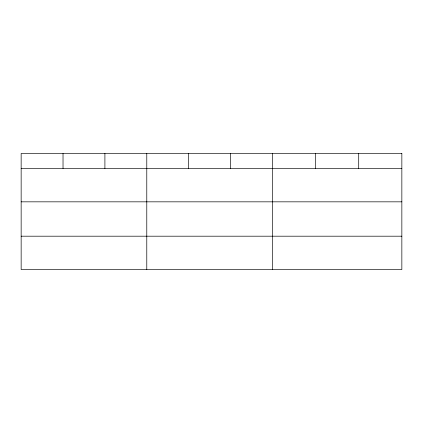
<?xml version="1.0" encoding="UTF-8"?>
<svg xmlns="http://www.w3.org/2000/svg" width="423" height="423" viewBox="0 0 423 423"><rect width="100%" height="100%" fill="white"/><g stroke="black" fill="none" stroke-linecap="round" stroke-linejoin="round"><path stroke-width="0.63" d="M21.15 168.486L401.85 168.486M21.15 201.834L401.85 201.834M21.15 236.193L401.85 236.193M358.704 153.459L358.704 168.486M315.558 153.459L315.558 168.486M272.412 153.459L272.412 269.541M230.535 153.459L230.535 168.486M188.658 153.459L188.658 168.486M146.781 153.459L146.781 269.541M104.904 153.459L104.904 168.486M63.027 153.459L63.027 168.486M401.85 153.459L21.15 153.459L21.15 269.541L401.85 269.541L401.85 153.459"/></g></svg>
